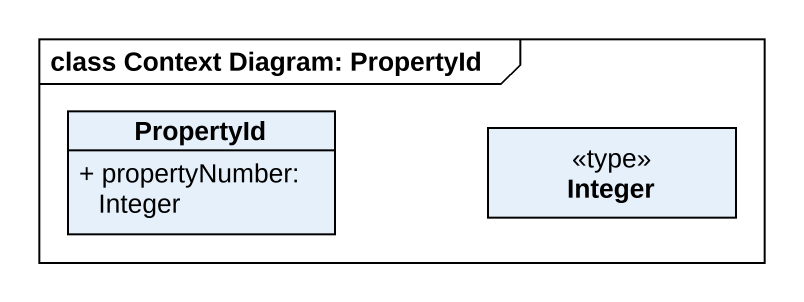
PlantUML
@startuml
mainframe class Context Diagram: PropertyId
hide circle
hide empty members
skinparam classAttributeIconSize 0
class PropertyId {
  + propertyNumber: Integer
}
class Integer <<type>>
@enduml
